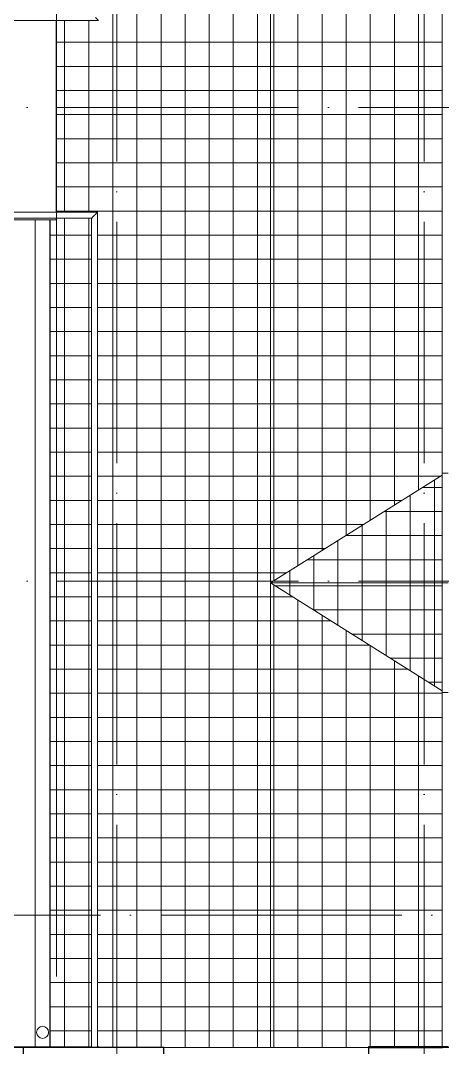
# Model space of a CAD drawing. Header units: millimetres. Extents: x -421858 to 614926, y -468665 to 141641.
# Drawn here: x 132378 to 135879, y -3136 to 5383 of the extents above; entities that cross this region are included whole.
import ezdxf

# ---------------------------------------------------------------- set-up
doc = ezdxf.new("R2010")
doc.units = ezdxf.units.MM
doc.linetypes.add('ADSK_Линия сетки', pattern=[25, 20, -2.5, 0, -2.5])
for name, color, linetype, lineweight in [('Крыша', 7, 'Continuous', 9), ('Крыша штриховка', 7, 'Continuous', 9), ('Линии', 252, 'Continuous', 9), ('Ограждение', 252, 'Continuous', 9), ('Оси', 252, 'Continuous', 9), ('Перекрытие', 252, 'Continuous', 18), ('Стены внутренние', 7, 'Continuous', 18), ('Стены наружные', 7, 'Continuous', 18)]:
    doc.layers.add(name, color=color, linetype=linetype, lineweight=lineweight)

# ---------------------------------------------------------------- blocks, each defined once
blk = doc.blocks.new('2 этаж')
at = {"layer": 'Крыша', "color": 251, "true_color": 0x636466}
for p, q in [((134451, -3135.3), (134451, 7610.7)), ((132499, 3729.4), (132499, -3130.3)), ((132501, -3130.3), (132501, 3729.4)), ((132622, -3130.3), (132622, 3729.4)), ((132624, -3130.3), (132624, 3729.4)), ((135876, 1612.4), (134451, 717.7)), ((135876, 717.7), (134451, 717.7)), ((134451, 717.7), (135876, -176.9))]:
    blk.add_line(p, q, dxfattribs=at)
at = {"layer": 'Крыша штриховка', "color": 251, "linetype": 'Continuous', "true_color": 0x636466}
for p, q in [((133144.1, 12560.7), (133144.1, -3135.3)), ((133344.1, 12560.7), (133344.1, -3135.3)), ((133544, 12560.7), (133544, -3135.3)), ((133744, 12560.7), (133744, -3135.3)), ((135080.2, 1112.7), (135080.2, 12560.7)), ((135280.1, 1238.3), (135280.1, 12560.7)), ((135480.1, 1363.8), (135480.1, 12560.7)), ((135680.1, 1489.4), (135680.1, 12560.7)), ((133943.9, 7610.7), (133943.9, -3135.3)), ((134143.9, 7610), (134143.9, -3135.3)), ((134343.9, 7610.5), (134343.9, -3135.3)), ((134480.3, 736.1), (134480.3, 7610.7)), ((134680.3, 861.7), (134680.3, 7610.7)), ((134880.2, 987.2), (134880.2, 7610.7)), ((132744.2, 5382.4), (132744.2, 3793.7)), ((132944.1, 5382.4), (132944.1, 3793.2)), ((132673.2, 5202.5), (134451, 5202.5)), ((135876, 5202.5), (134451, 5202.5)), ((132673.2, 5002.5), (134451, 5002.5)), ((135876, 5002.5), (134451, 5002.5)), ((132673.2, 4802.5), (134451, 4802.5)), ((135876, 4802.5), (134451, 4802.5)), ((132673.2, 4602.5), (134451, 4602.5)), ((135876, 4602.5), (134451, 4602.5)), ((132673.2, 4402.5), (134451, 4402.5)), ((135876, 4402.5), (134451, 4402.5)), ((132673.2, 4202.5), (134451, 4202.5)), ((135876, 4202.5), (134451, 4202.5)), ((132673.2, 4002.5), (134451, 4002.5)), ((135876, 4002.5), (134451, 4002.5)), ((132673.2, 3802.5), (134451, 3802.5)), ((135876, 3802.5), (134451, 3802.5)), ((132744.2, 3743.5), (132744.2, -3130.3)), ((132944.1, 3743.8), (132944.1, -3130.3)), ((132624, 3602.5), (132968.2, 3602.5)), ((133018.2, 3602.5), (134451, 3602.5)), ((135876, 3602.5), (134451, 3602.5)), ((132624, 3402.5), (132968.2, 3402.5)), ((133018.2, 3402.5), (134451, 3402.5)), ((135876, 3402.5), (134451, 3402.5)), ((132624, 3202.5), (132968.2, 3202.5)), ((133018.2, 3202.5), (134451, 3202.5)), ((135876, 3202.5), (134451, 3202.5)), ((132624, 3002.5), (132968.2, 3002.5)), ((133018.2, 3002.5), (134451, 3002.5)), ((135876, 3002.5), (134451, 3002.5)), ((132624, 2802.5), (132968.2, 2802.5)), ((133018.2, 2802.5), (134451, 2802.5)), ((135876, 2802.5), (134451, 2802.5)), ((132624, 2602.5), (132968.2, 2602.5)), ((133018.2, 2602.5), (134451, 2602.5)), ((135876, 2602.5), (134451, 2602.5)), ((132624, 2402.5), (132968.2, 2402.5)), ((133018.2, 2402.5), (134451, 2402.5)), ((135876, 2402.5), (134451, 2402.5)), ((132624, 2202.5), (132968.2, 2202.5)), ((133018.2, 2202.5), (134451, 2202.5)), ((135876, 2202.5), (134451, 2202.5)), ((132624, 2002.5), (132968.2, 2002.5)), ((133018.2, 2002.5), (134451, 2002.5)), ((135876, 2002.5), (134451, 2002.5)), ((132624, 1802.5), (132968.2, 1802.5)), ((133018.2, 1802.5), (134451, 1802.5)), ((135876, 1802.5), (134451, 1802.5)), ((132624, 1602.5), (132968.2, 1602.5)), ((133018.2, 1602.5), (134451, 1602.5)), ((135860.3, 1602.5), (134451, 1602.5)), ((135812, 1572.2), (135812, 717.7)), ((135876, 1510.3), (135713.4, 1510.3)), ((132624, 1402.5), (132968.2, 1402.5)), ((133018.2, 1402.5), (134451, 1402.5)), ((135541.7, 1402.5), (134451, 1402.5)), ((135612, 1446.6), (135612, 717.7)), ((135876, 1310.4), (135395, 1310.4)), ((135412, 1321.1), (135412, 717.7)), ((132624, 1202.5), (132968.2, 1202.5)), ((133018.2, 1202.5), (134451, 1202.5)), ((135223.1, 1202.5), (134451, 1202.5)), ((135212, 1195.5), (135212, 717.7)), ((135876, 1110.5), (135076.6, 1110.5)), ((135012, 1069.9), (135012, 717.7)), ((132624, 1002.5), (132968.2, 1002.5)), ((133018.2, 1002.5), (134451, 1002.5)), ((134904.5, 1002.5), (134451, 1002.5)), ((134812, 944.4), (134812, 717.7)), ((135876, 910.6), (134758.2, 910.6)), ((132624, 802.5), (132968.2, 802.5)), ((133018.2, 802.5), (134451, 802.5)), ((134586, 802.5), (134451, 802.5)), ((134612, 818.8), (134612, 717.7)), ((134480.3, -3135.3), (134480.3, 699.4)), ((134489.8, 693.4), (135876, 693.4)), ((134612, 616.7), (134612, 717.7)), ((134812, 491.1), (134812, 717.7)), ((135012, 365.6), (135012, 717.7)), ((135212, 240), (135212, 717.7)), ((135412, 114.4), (135412, 717.7)), ((135612, -11.1), (135612, 717.7)), ((135812, -136.7), (135812, 717.7)), ((132624, 602.5), (132968.2, 602.5)), ((133018.2, 602.5), (134451, 602.5)), ((134634.6, 602.5), (134451, 602.5)), ((134680.3, -3135.3), (134680.3, 573.8)), ((134808.2, 493.5), (135876, 493.5)), ((134880.2, -3135.3), (134880.2, 448.3)), ((132624, 402.5), (132968.2, 402.5)), ((133018.2, 402.5), (134451, 402.5)), ((134953.2, 402.5), (134451, 402.5)), ((135080.2, -3135.3), (135080.2, 322.7)), ((135126.6, 293.6), (135876, 293.6)), ((132624, 202.5), (132968.2, 202.5)), ((133018.2, 202.5), (134451, 202.5)), ((135271.8, 202.5), (134451, 202.5)), ((135280.1, -3130.3), (135280.1, 197.2)), ((135445.1, 93.7), (135876, 93.7)), ((132624, 2.5), (132968.2, 2.5)), ((133018.2, 2.5), (134451, 2.5)), ((135590.3, 2.5), (134451, 2.5)), ((135480.1, -3130.3), (135480.1, 71.7)), ((135680.1, -3130.3), (135680.1, -53.9)), ((135763.5, -106.2), (135876, -106.2)), ((132624, -197.5), (132968.2, -197.5)), ((133018.2, -197.5), (134451, -197.5)), ((135876, -197.5), (134451, -197.5)), ((132624, -397.5), (132968.2, -397.5)), ((133018.2, -397.5), (134451, -397.5)), ((135876, -397.5), (134451, -397.5)), ((132624, -597.5), (132968.2, -597.5)), ((133018.2, -597.5), (134451, -597.5)), ((135876, -597.5), (134451, -597.5)), ((132624, -797.5), (132968.2, -797.5)), ((133018.2, -797.5), (134451, -797.5)), ((135876, -797.5), (134451, -797.5)), ((132624, -997.5), (132968.2, -997.5)), ((133018.2, -997.5), (134451, -997.5)), ((135876, -997.5), (134451, -997.5)), ((132624, -1197.5), (132968.2, -1197.5)), ((133018.2, -1197.5), (134451, -1197.5)), ((135876, -1197.5), (134451, -1197.5)), ((132624, -1397.5), (132968.2, -1397.5)), ((133018.2, -1397.5), (134451, -1397.5)), ((135876, -1397.5), (134451, -1397.5)), ((132624, -1597.5), (132968.2, -1597.5)), ((133018.2, -1597.5), (134451, -1597.5)), ((135876, -1597.5), (134451, -1597.5)), ((132624, -1797.5), (132968.2, -1797.5)), ((133018.2, -1797.5), (134451, -1797.5)), ((135876, -1797.5), (134451, -1797.5)), ((132624, -1997.5), (132968.2, -1997.5)), ((133018.2, -1997.5), (134451, -1997.5)), ((135876, -1997.5), (134451, -1997.5)), ((132624, -2197.5), (132968.2, -2197.5)), ((133018.2, -2197.5), (134451, -2197.5)), ((135876, -2197.5), (134451, -2197.5)), ((132624, -2397.5), (132968.2, -2397.5)), ((133018.2, -2397.5), (134451, -2397.5)), ((135876, -2397.5), (134451, -2397.5)), ((132624, -2597.5), (132968.2, -2597.5)), ((133018.2, -2597.5), (134451, -2597.5)), ((135876, -2597.5), (134451, -2597.5)), ((132624, -2797.5), (132968.2, -2797.5)), ((133018.2, -2797.5), (134451, -2797.5)), ((135876, -2797.5), (134451, -2797.5)), ((132624, -2997.5), (132968.2, -2997.5)), ((133018.2, -2997.5), (134451, -2997.5)), ((135876, -2997.5), (134451, -2997.5))]:
    blk.add_line(p, q, dxfattribs=at)
at = {"layer": 'Линии', "color": 251, "lineweight": 18, "ltscale": 100, "true_color": 0x636466}
blk.add_line((132676, 13012.7), (132676, -2547.3), dxfattribs=at)
at = {"layer": 'Линии', "color": 251, "lineweight": 18, "true_color": 0x636466}
blk.add_circle((132561.5, -3010.3), 50, dxfattribs=at)
at = {"layer": 'Ограждение', "color": 251, "true_color": 0x636466}
for p, q in [((135876, 12560.7), (135876, 1627.7)), ((130751.3, 5382.4), (133026.5, 5382.4)), ((133018.7, 3793.9), (132305.8, 3793.9)), ((133017.3, 3792.6), (133018.2, 3793.4)), ((133018.2, -3135.3), (133018.2, 3793.4)), ((132305.8, 3743.9), (132968.7, 3743.9)), ((132968.2, 3743.4), (132968.2, -3135.3)), ((135876, 1627.7), (135876, 717.7)), ((135876, 717.7), (135876, -192.2)), ((135876, -192.2), (135876, -3128.3)), ((135876, -3128.3), (135926, -3128.3))]:
    blk.add_line(p, q, dxfattribs=at)
at = {"layer": 'Ограждение', "color": 251, "true_color": 0x636466, "flags": 128}
for points in [[(133001, 5407.4), (133007.5, 5400.9), (133013.6, 5394.9), (133018.8, 5389.7), (133022.9, 5385.7), (133025.5, 5383.2), (133026.5, 5382.4)], [(132968.2, 3743.4), (132969, 3744.4), (132971.5, 3747), (132975.5, 3751.1), (132980.7, 3756.3), (132986.7, 3762.4), (132993.2, 3768.9)], [(133018.7, 3793.9), (133017.7, 3793), (133015.1, 3790.5), (133011, 3786.6), (133005.7, 3781.4), (132999.7, 3775.3), (132993.2, 3768.9)]]:
    blk.add_lwpolyline(points, dxfattribs=at)
at = {"layer": 'Ограждение', "color": 251, "true_color": 0x636466}
for points in [[(135926, 1627.7), (135926, 1627.7), (135925.4, 1627.8), (135922.9, 1627.9), (135918.9, 1628), (135911.9, 1628), (135901, 1628.1), (135887.9, 1628), (135878.3, 1627.9), (135876, 1627.7), (135876, 1627.7)], [(135926, 717.7), (135926, 717.7), (135925.4, 717.7), (135922.9, 717.7), (135918.9, 717.7), (135911.9, 717.7), (135901, 717.7), (135887.9, 717.7), (135878.3, 717.7), (135876, 717.7), (135876, 717.7)], [(135926, -192.2), (135926, -192.2), (135925.4, -192.3), (135922.9, -192.4), (135918.9, -192.5), (135911.9, -192.5), (135901, -192.6), (135887.9, -192.5), (135878.3, -192.4), (135876, -192.2), (135876, -192.2)]]:
    blk.add_open_spline(points, degree=3, knots=[0, 0, 0, 0, 0.083333, 0.166667, 0.25, 0.333333, 0.5, 0.666667, 0.833333, 1, 1, 1, 1], dxfattribs=at)
at = {"layer": 'Оси', "color": 251, "linetype": 'ADSK_Линия сетки', "ltscale": 100, "true_color": 0x636466}
for p, q in [((133176, 33713.4), (133176, -32263.4)), ((135726, 33713.4), (135726, -32263.4)), ((139683.5, 4662.7), (93603.7, 4662.7)), ((139683.5, 732.7), (93565.9, 732.7)), ((170543.3, -2037.3), (93565.9, -2037.3))]:
    blk.add_line(p, q, dxfattribs=at)
at = {"layer": 'Перекрытие', "color": 251, "ltscale": 100, "true_color": 0x636466}
for p, q in [((132673.2, 3793.9), (132673.2, 5382.4)), ((132310.8, 3729.4), (132673.2, 3729.4)), ((132673.2, 3729.4), (132673.2, 3743.9))]:
    blk.add_line(p, q, dxfattribs=at)
at = {"layer": 'Стены внутренние', "color": 251, "lineweight": 30, "true_color": 0x636466}
for p, q in [((133566, -3135.3), (132401, -3135.3)), ((132401, -3135.3), (132401, -3287.3)), ((133566, -3287.3), (133566, -3135.3)), ((135266, -3135.3), (135266, -3287.3)), ((136531, -3135.3), (135878.1, -3135.3))]:
    blk.add_line(p, q, dxfattribs=at)
at = {"layer": 'Стены внутренние', "color": 251, "linetype": 'Continuous', "lineweight": 9, "true_color": 0x636466}
for p, q in [((133176, -3137.3), (133174.9, -3135.3)), ((133528, -3137.3), (133526.8, -3135.3))]:
    blk.add_line(p, q, dxfattribs=at)
at = {"layer": 'Стены внутренние', "color": 251, "true_color": 0x636466}
blk.add_line((133566, -3135.3), (135266, -3135.3), dxfattribs=at)
at = {"layer": 'Стены наружные', "color": 251, "true_color": 0x636466}
for p, q in [((130136, -3130.3), (132968.2, -3130.3)), ((132401, -3135.3), (130701, -3135.3)), ((132401, -3135.3), (132401, -3130.3)), ((133018.2, -3130.3), (133026.8, -3130.3)), ((133026.8, -3130.3), (133026.8, -3135.3))]:
    blk.add_line(p, q, dxfattribs=at)
at = {"layer": 'Стены наружные', "color": 251, "lineweight": 30, "true_color": 0x636466}
for p, q in [((135878.1, -3130.3), (135266, -3130.3)), ((135266, -3130.3), (135266, -3135.3)), ((135266, -3135.3), (135878.1, -3135.3)), ((135878.1, -3135.3), (135878.1, -3130.3))]:
    blk.add_line(p, q, dxfattribs=at)

msp = doc.modelspace()

# ---------------------------------------------------------------- block references
msp.add_blockref('2 этаж', (0, 0))

doc.saveas('drawing.dxf')
